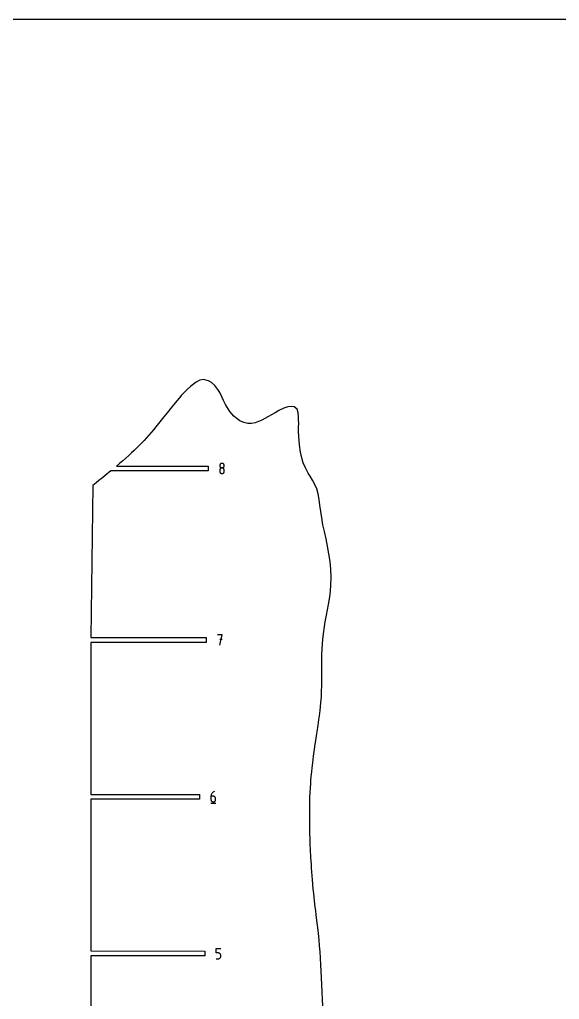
# Model space of a CAD drawing. Extents: x 0 to 51.8, y 0 to 12.2.
# Drawn here: x 16.26 to 19.56, y 6 to 12 of the extents above; entities that cross this region are included whole.
import ezdxf

# ---------------------------------------------------------------- set-up
doc = ezdxf.new("R2010")
doc.units = 0
doc.header["$MEASUREMENT"] = 0
for name, color, linetype in [('annotation', 7, 'Continuous'), ('boundary', 7, 'Continuous'), ('frame', 7, 'Continuous')]:
    doc.layers.add(name, color=color, linetype=linetype)

msp = doc.modelspace()

# ---------------------------------------------------------------- linework, layer by layer
at = {"layer": 'annotation', "color": 1}
for p, q in [((17.4845, 9.2734), (17.4842, 9.2709)), ((17.4842, 9.2709), (17.4842, 9.2709)), ((17.4842, 9.2709), (17.4845, 9.2683)), ((17.4845, 9.2453), (17.4842, 9.2428)), ((17.4842, 9.2428), (17.4842, 9.2359)), ((17.4842, 9.2359), (17.4842, 9.2359)), ((17.4842, 9.2359), (17.4845, 9.2333)), ((17.4851, 9.2757), (17.4845, 9.2734)), ((17.4845, 9.2683), (17.4851, 9.266)), ((17.4851, 9.2477), (17.4845, 9.2453)), ((17.4845, 9.2333), (17.4851, 9.231)), ((17.4862, 9.2779), (17.4851, 9.2757)), ((17.4851, 9.266), (17.4862, 9.2638)), ((17.4862, 9.2499), (17.4851, 9.2477)), ((17.4875, 9.2799), (17.4862, 9.2779)), ((17.4862, 9.2638), (17.4875, 9.2618)), ((17.4875, 9.2519), (17.4862, 9.2499)), ((17.4892, 9.2815), (17.4875, 9.2799)), ((17.4875, 9.2618), (17.4892, 9.2601)), ((17.4892, 9.2535), (17.4875, 9.2519)), ((17.4912, 9.2829), (17.4892, 9.2815)), ((17.4892, 9.2601), (17.4912, 9.2588)), ((17.4912, 9.2549), (17.4892, 9.2535)), ((17.4934, 9.284), (17.4912, 9.2829)), ((17.4912, 9.2588), (17.4934, 9.2577)), ((17.4934, 9.256), (17.4912, 9.2549)), ((17.4957, 9.2846), (17.4934, 9.284)), ((17.4934, 9.2577), (17.4957, 9.2571)), ((17.4957, 9.2566), (17.4934, 9.256)), ((17.4982, 9.2848), (17.4957, 9.2846)), ((17.4957, 9.2571), (17.4982, 9.2568)), ((17.4982, 9.2568), (17.4957, 9.2566)), ((17.5008, 9.2846), (17.4982, 9.2848)), ((17.4982, 9.2848), (17.4982, 9.2848)), ((17.4982, 9.2568), (17.5008, 9.2571)), ((17.5008, 9.2566), (17.4982, 9.2568)), ((17.4982, 9.2568), (17.4982, 9.2568)), ((17.4982, 9.2568), (17.4982, 9.2568)), ((17.5031, 9.284), (17.5008, 9.2846)), ((17.5008, 9.2571), (17.5031, 9.2577)), ((17.5031, 9.256), (17.5008, 9.2566)), ((17.5053, 9.2829), (17.5031, 9.284)), ((17.5031, 9.2577), (17.5053, 9.2588)), ((17.5053, 9.2549), (17.5031, 9.256)), ((17.5073, 9.2815), (17.5053, 9.2829)), ((17.5053, 9.2588), (17.5073, 9.2601)), ((17.5073, 9.2535), (17.5053, 9.2549)), ((17.5089, 9.2799), (17.5073, 9.2815)), ((17.5073, 9.2601), (17.5089, 9.2618)), ((17.5089, 9.2519), (17.5073, 9.2535)), ((17.5103, 9.2779), (17.5089, 9.2799)), ((17.5089, 9.2618), (17.5103, 9.2638)), ((17.5103, 9.2499), (17.5089, 9.2519)), ((17.5114, 9.2757), (17.5103, 9.2779)), ((17.5103, 9.2638), (17.5114, 9.266)), ((17.5114, 9.2477), (17.5103, 9.2499)), ((17.512, 9.2734), (17.5114, 9.2757)), ((17.5114, 9.266), (17.512, 9.2683)), ((17.512, 9.2453), (17.5114, 9.2477)), ((17.5114, 9.231), (17.512, 9.2333)), ((17.5122, 9.2709), (17.512, 9.2734)), ((17.512, 9.2683), (17.5122, 9.2709)), ((17.5122, 9.2428), (17.512, 9.2453)), ((17.512, 9.2333), (17.5122, 9.2359)), ((17.5122, 9.2709), (17.5122, 9.2709)), ((17.5122, 9.2359), (17.5122, 9.2428)), ((17.5122, 9.2428), (17.5122, 9.2428)), ((17.4851, 9.231), (17.4862, 9.2288)), ((17.4862, 9.2288), (17.4875, 9.2268)), ((17.4875, 9.2268), (17.4892, 9.2252)), ((17.4892, 9.2252), (17.4912, 9.2238)), ((17.4912, 9.2238), (17.4934, 9.2227)), ((17.4934, 9.2227), (17.4957, 9.2221)), ((17.4957, 9.2221), (17.4982, 9.2219)), ((17.4982, 9.2219), (17.5008, 9.2221)), ((17.4982, 9.2219), (17.4982, 9.2219)), ((17.5008, 9.2221), (17.5031, 9.2227)), ((17.5031, 9.2227), (17.5053, 9.2238)), ((17.5053, 9.2238), (17.5073, 9.2252)), ((17.5073, 9.2252), (17.5089, 9.2268)), ((17.5089, 9.2268), (17.5103, 9.2288)), ((17.5103, 9.2288), (17.5114, 9.231)), ((17.4983, 8.2351), (17.4703, 8.2351)), ((17.4843, 8.1721), (17.4983, 8.2351)), ((17.4983, 8.207), (17.4843, 8.207)), ((17.432, 7.2563), (17.4311, 7.2522)), ((17.4334, 7.2602), (17.432, 7.2563)), ((17.4354, 7.2638), (17.4334, 7.2602)), ((17.4379, 7.2671), (17.4354, 7.2638)), ((17.4408, 7.27), (17.4379, 7.2671)), ((17.4441, 7.2725), (17.4408, 7.27)), ((17.4478, 7.2745), (17.4441, 7.2725)), ((17.4518, 7.276), (17.4478, 7.2745)), ((17.4518, 7.276), (17.4518, 7.276)), ((17.429, 7.2051), (17.4605, 7.2051)), ((17.4311, 7.2522), (17.4308, 7.248)), ((17.4308, 7.248), (17.4308, 7.227)), ((17.4448, 7.248), (17.4308, 7.248)), ((17.4308, 7.227), (17.4308, 7.227)), ((17.4308, 7.227), (17.431, 7.2245)), ((17.431, 7.2245), (17.4316, 7.2221)), ((17.4316, 7.2221), (17.4327, 7.2199)), ((17.4327, 7.2199), (17.4341, 7.218)), ((17.4341, 7.218), (17.4358, 7.2163)), ((17.4358, 7.2163), (17.4377, 7.2149)), ((17.4377, 7.2149), (17.4399, 7.2139)), ((17.4399, 7.2139), (17.4423, 7.2132)), ((17.4423, 7.2132), (17.4448, 7.213)), ((17.4473, 7.2477), (17.4448, 7.248)), ((17.4448, 7.213), (17.4473, 7.2132)), ((17.4448, 7.213), (17.4448, 7.213)), ((17.4497, 7.2471), (17.4473, 7.2477)), ((17.4473, 7.2132), (17.4497, 7.2139)), ((17.4518, 7.2461), (17.4497, 7.2471)), ((17.4497, 7.2139), (17.4518, 7.2149)), ((17.4538, 7.2447), (17.4518, 7.2461)), ((17.4518, 7.2149), (17.4538, 7.2163)), ((17.4555, 7.243), (17.4538, 7.2447)), ((17.4538, 7.2163), (17.4555, 7.218)), ((17.4569, 7.241), (17.4555, 7.243)), ((17.4555, 7.218), (17.4569, 7.2199)), ((17.4579, 7.2389), (17.4569, 7.241)), ((17.4569, 7.2199), (17.4579, 7.2221)), ((17.4585, 7.2365), (17.4579, 7.2389)), ((17.4579, 7.2221), (17.4585, 7.2245)), ((17.4588, 7.234), (17.4585, 7.2365)), ((17.4585, 7.2245), (17.4588, 7.227)), ((17.4588, 7.227), (17.4588, 7.234)), ((17.4588, 7.234), (17.4588, 7.234)), ((17.4624, 6.2889), (17.4624, 6.3169)), ((17.4624, 6.3169), (17.4904, 6.3169)), ((17.4764, 6.2889), (17.4624, 6.2889)), ((17.4624, 6.2539), (17.4764, 6.2539)), ((17.4789, 6.2886), (17.4764, 6.2889)), ((17.4764, 6.2539), (17.4789, 6.2541)), ((17.4764, 6.2539), (17.4764, 6.2539)), ((17.4813, 6.288), (17.4789, 6.2886)), ((17.4789, 6.2541), (17.4813, 6.2548)), ((17.4835, 6.287), (17.4813, 6.288)), ((17.4813, 6.2548), (17.4835, 6.2558)), ((17.4854, 6.2856), (17.4835, 6.287)), ((17.4835, 6.2558), (17.4854, 6.2572)), ((17.4871, 6.2839), (17.4854, 6.2856)), ((17.4854, 6.2572), (17.4871, 6.2589)), ((17.4885, 6.2819), (17.4871, 6.2839)), ((17.4871, 6.2589), (17.4885, 6.2608)), ((17.4895, 6.2798), (17.4885, 6.2819)), ((17.4885, 6.2608), (17.4895, 6.263)), ((17.4902, 6.2774), (17.4895, 6.2798)), ((17.4895, 6.263), (17.4902, 6.2654)), ((17.4904, 6.2749), (17.4902, 6.2774)), ((17.4902, 6.2654), (17.4904, 6.2679)), ((17.4904, 6.2679), (17.4904, 6.2749)), ((17.4904, 6.2749), (17.4904, 6.2749))]:
    msp.add_line(p, q, dxfattribs=at)
at = {"layer": 'boundary', "color": 5}
for p, q in [((17.3402, 9.7814), (17.3233, 9.7689)), ((17.3623, 9.7929), (17.3402, 9.7814)), ((17.386, 9.7969), (17.3623, 9.7929)), ((17.4155, 9.7889), (17.386, 9.7969)), ((17.4333, 9.7787), (17.4155, 9.7889)), ((17.4535, 9.7617), (17.4333, 9.7787)), ((17.2666, 9.7186), (17.2514, 9.7023)), ((17.2855, 9.7363), (17.2666, 9.7186)), ((17.3063, 9.7548), (17.2855, 9.7363)), ((17.3233, 9.7689), (17.3063, 9.7548)), ((17.4737, 9.7363), (17.4535, 9.7617)), ((17.4843, 9.7176), (17.4737, 9.7363)), ((17.4986, 9.6886), (17.4843, 9.7176)), ((17.2112, 9.6549), (17.1856, 9.6216)), ((17.2353, 9.6846), (17.2112, 9.6549)), ((17.2514, 9.7023), (17.2353, 9.6846)), ((17.5071, 9.6704), (17.4986, 9.6886)), ((17.5191, 9.6455), (17.5071, 9.6704)), ((17.1638, 9.5947), (17.1433, 9.5696)), ((17.1856, 9.6216), (17.1638, 9.5947)), ((17.5352, 9.6182), (17.5191, 9.6455)), ((17.5466, 9.6014), (17.5352, 9.6182)), ((17.571, 9.5741), (17.5466, 9.6014)), ((17.8227, 9.5945), (17.8016, 9.5825)), ((17.8461, 9.6072), (17.8227, 9.5945)), ((17.8774, 9.6226), (17.8461, 9.6072)), ((17.9019, 9.6306), (17.8774, 9.6226)), ((17.9231, 9.6326), (17.9019, 9.6306)), ((17.9402, 9.6303), (17.9231, 9.6326)), ((17.9583, 9.6166), (17.9402, 9.6303)), ((17.9647, 9.5947), (17.9583, 9.6166)), ((17.9667, 9.5717), (17.9647, 9.5947)), ((17.1261, 9.5482), (17.1098, 9.5281)), ((17.1433, 9.5696), (17.1261, 9.5482)), ((17.5909, 9.5572), (17.571, 9.5741)), ((17.6079, 9.5454), (17.5909, 9.5572)), ((17.6323, 9.534), (17.6079, 9.5454)), ((17.6561, 9.5288), (17.6323, 9.534)), ((17.7007, 9.5327), (17.6789, 9.5287)), ((17.7225, 9.5402), (17.7007, 9.5327)), ((17.7415, 9.5489), (17.7225, 9.5402)), ((17.7607, 9.5592), (17.7415, 9.5489)), ((17.7794, 9.5698), (17.7607, 9.5592)), ((17.8016, 9.5825), (17.7794, 9.5698)), ((17.9671, 9.5514), (17.9667, 9.5717)), ((17.9673, 9.5295), (17.9671, 9.5514)), ((17.0646, 9.4736), (17.0501, 9.457)), ((17.0792, 9.4909), (17.0646, 9.4736)), ((17.0943, 9.509), (17.0792, 9.4909)), ((17.1098, 9.5281), (17.0943, 9.509)), ((17.6789, 9.5287), (17.6561, 9.5288)), ((17.967, 9.5062), (17.9673, 9.5295)), ((17.967, 9.48), (17.967, 9.5062)), ((17.9679, 9.4486), (17.967, 9.48)), ((17.0214, 9.4251), (17.0071, 9.4096)), ((17.036, 9.4415), (17.0214, 9.4251)), ((17.0501, 9.457), (17.036, 9.4415)), ((17.9721, 9.3977), (17.9679, 9.4486)), ((16.9614, 9.3643), (16.9452, 9.3489)), ((16.9771, 9.3793), (16.9614, 9.3643)), ((16.9923, 9.3944), (16.9771, 9.3793)), ((17.0071, 9.4096), (16.9923, 9.3944)), ((17.9785, 9.354), (17.9721, 9.3977)), ((17.9883, 9.3111), (17.9785, 9.354)), ((16.8918, 9.3009), (16.8721, 9.2839)), ((16.9105, 9.3172), (16.8918, 9.3009)), ((16.9283, 9.3332), (16.9105, 9.3172)), ((16.9452, 9.3489), (16.9283, 9.3332)), ((17.9953, 9.2879), (17.9883, 9.3111)), ((16.8182, 9.2387), (16.7836, 9.2099)), ((17.4145, 9.2387), (16.8182, 9.2387)), ((16.8721, 9.2839), (16.8537, 9.2681)), ((16.8537, 9.2681), (17.4145, 9.2681)), ((17.4145, 9.2681), (17.4145, 9.2387)), ((18.0082, 9.2573), (17.9953, 9.2879)), ((18.0261, 9.2247), (18.0082, 9.2573)), ((16.7454, 9.1792), (16.7282, 9.1649)), ((16.7675, 9.1968), (16.7454, 9.1792)), ((16.7836, 9.2099), (16.7675, 9.1968)), ((18.0374, 9.2061), (18.0261, 9.2247)), ((18.0526, 9.1815), (18.0374, 9.2061)), ((18.066, 9.1562), (18.0526, 9.1815)), ((16.7088, 9.1493), (16.695, 8.2183)), ((16.7282, 9.1649), (16.7088, 9.1493)), ((18.0779, 9.1284), (18.066, 9.1562)), ((18.0871, 9.0979), (18.0779, 9.1284)), ((18.0933, 9.0644), (18.0871, 9.0979)), ((18.0978, 9.0284), (18.0933, 9.0644)), ((18.1024, 8.9902), (18.0978, 9.0284)), ((18.1083, 8.9506), (18.1024, 8.9902)), ((18.116, 8.9096), (18.1083, 8.9506)), ((18.125, 8.8673), (18.116, 8.9096)), ((18.1346, 8.8235), (18.125, 8.8673)), ((18.1439, 8.7783), (18.1346, 8.8235)), ((18.1523, 8.732), (18.1439, 8.7783)), ((18.159, 8.6848), (18.1523, 8.732)), ((18.1636, 8.6366), (18.159, 8.6848)), ((18.1654, 8.587), (18.1636, 8.6366)), ((18.164, 8.5353), (18.1654, 8.587)), ((18.1591, 8.4809), (18.164, 8.5353)), ((18.1501, 8.4217), (18.1591, 8.4809)), ((18.1381, 8.3567), (18.1501, 8.4217)), ((18.1299, 8.3147), (18.1381, 8.3567)), ((18.1186, 8.2415), (18.1255, 8.2874)), ((18.1255, 8.2874), (18.1299, 8.3147)), ((16.695, 8.2183), (17.4005, 8.2183)), ((17.4005, 8.2183), (17.4005, 8.1889)), ((18.1148, 8.207), (18.1186, 8.2415)), ((17.4005, 8.1889), (16.695, 8.1889)), ((16.695, 8.1889), (16.695, 7.2592)), ((18.1105, 8.1463), (18.1124, 8.1804)), ((18.1124, 8.1804), (18.1148, 8.207)), ((18.1089, 8.077), (18.1091, 8.0979)), ((18.1091, 8.0979), (18.1093, 8.1192)), ((18.1093, 8.1192), (18.1105, 8.1463)), ((18.1089, 8.0418), (18.1089, 8.077)), ((18.1093, 8.0074), (18.1089, 8.0418)), ((18.1089, 7.9612), (18.1093, 7.9836)), ((18.1093, 7.9836), (18.1093, 8.0074)), ((18.1074, 7.8926), (18.1088, 7.9224)), ((18.1088, 7.9224), (18.1089, 7.9612)), ((18.1026, 7.8189), (18.1061, 7.8566)), ((18.1061, 7.8566), (18.1074, 7.8926)), ((18.0982, 7.7716), (18.1026, 7.8189)), ((18.0909, 7.7155), (18.0941, 7.7407)), ((18.0941, 7.7407), (18.0982, 7.7716)), ((18.0801, 7.6416), (18.0865, 7.682)), ((18.0865, 7.682), (18.0909, 7.7155)), ((18.0725, 7.5892), (18.0767, 7.6185)), ((18.0767, 7.6185), (18.0801, 7.6416)), ((18.0643, 7.5358), (18.0689, 7.5676)), ((18.0689, 7.5676), (18.0725, 7.5892)), ((18.0532, 7.4528), (18.0585, 7.4939)), ((18.0585, 7.4939), (18.0643, 7.5358)), ((18.0494, 7.4215), (18.0532, 7.4528)), ((18.0442, 7.3687), (18.0472, 7.3972)), ((18.0472, 7.3972), (18.0494, 7.4215)), ((18.0392, 7.2992), (18.0408, 7.3261)), ((18.0408, 7.3261), (18.0422, 7.3471)), ((18.0422, 7.3471), (18.0442, 7.3687)), ((16.695, 7.2592), (17.361, 7.2592)), ((17.361, 7.2592), (17.361, 7.2298)), ((18.0363, 7.2393), (18.0373, 7.2705)), ((18.0373, 7.2705), (18.0392, 7.2992)), ((17.361, 7.2298), (16.695, 7.2298)), ((16.695, 7.2298), (16.695, 6.3021)), ((18.0349, 7.1909), (18.0363, 7.2393)), ((18.0348, 7.1503), (18.0349, 7.1909)), ((18.0348, 7.0984), (18.0348, 7.1503)), ((18.0354, 7.0595), (18.0348, 7.0984)), ((18.0362, 7.0137), (18.0354, 7.0595)), ((18.0371, 6.9912), (18.0362, 7.0137)), ((18.0379, 6.9516), (18.0371, 6.9912)), ((18.0397, 6.9221), (18.0379, 6.9516)), ((18.042, 6.8738), (18.0397, 6.9221)), ((18.0448, 6.8309), (18.042, 6.8738)), ((18.0458, 6.8076), (18.0448, 6.8309)), ((18.0479, 6.7855), (18.0458, 6.8076)), ((18.0516, 6.7362), (18.0479, 6.7855)), ((18.056, 6.6805), (18.0516, 6.7362)), ((18.0593, 6.652), (18.056, 6.6805)), ((18.0639, 6.6087), (18.0593, 6.652)), ((18.0685, 6.5701), (18.0639, 6.6087)), ((18.0713, 6.5494), (18.0685, 6.5701)), ((18.0748, 6.5202), (18.0713, 6.5494)), ((18.0806, 6.4732), (18.0748, 6.5202)), ((18.0858, 6.4287), (18.0806, 6.4732)), ((18.0881, 6.408), (18.0858, 6.4287)), ((18.0919, 6.3704), (18.0881, 6.408)), ((18.0954, 6.3332), (18.0919, 6.3704)), ((16.695, 6.3021), (17.3926, 6.3001)), ((17.3926, 6.3001), (17.3926, 6.2707)), ((18.0984, 6.2959), (18.0954, 6.3332)), ((18.1011, 6.2583), (18.0984, 6.2959)), ((17.3926, 6.2707), (16.695, 6.2707)), ((16.695, 6.2707), (16.695, 4.5276)), ((18.1039, 6.2151), (18.1011, 6.2583)), ((18.1056, 6.1788), (18.1039, 6.2151)), ((18.1075, 6.1366), (18.1056, 6.1788)), ((18.1097, 6.0937), (18.1075, 6.1366)), ((18.1119, 6.0505), (18.1097, 6.0937)), ((18.1141, 6.0071), (18.1119, 6.0505)), ((18.1159, 5.9637), (18.1141, 6.0071))]:
    msp.add_line(p, q, dxfattribs=at)
at = {"layer": 'frame', "color": 5}
msp.add_line((24.9577, 12), (12.9577, 12), dxfattribs=at)

doc.saveas('drawing.dxf')
